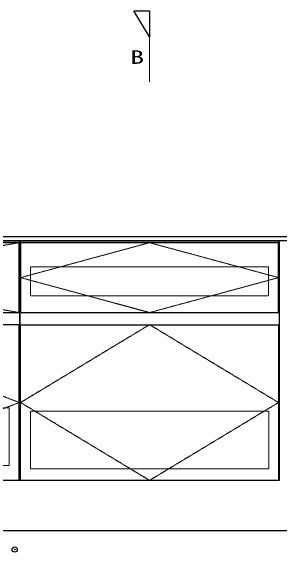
# Model space of a CAD drawing. Units: millimetres, scale not verified. Extents: x -9797 to 9797, y -4555 to 4555.
# Drawn here: x -6565 to -5789, y -1923 to -359 of the extents above; entities that cross this region are included whole.
import ezdxf
from ezdxf.enums import TextEntityAlignment as Align

# ---------------------------------------------------------------- set-up
doc = ezdxf.new("R2010")
doc.units = ezdxf.units.MM
doc.header["$LTSCALE"] = 30
doc.header["$PDMODE"] = 32
doc.header["$PDSIZE"] = 15
doc.linetypes.add('USER1', pattern=[0.375, 0.25, -0.125])
doc.linetypes.add('USER3', pattern=[2, 1.25, -0.25, 0.25, -0.25])
for name, color, linetype, lineweight in [('0-0_0', 7, 'Continuous', 25), ('0-1_細線ﾚｲﾔｰ', 91, 'Continuous', 5), ('0-3_DEFPOINTS', 7, 'Continuous', 25), ('0-5_KABE', 4, 'Continuous', 25), ('0-6_図面枠', 3, 'Continuous', 15)]:
    doc.layers.add(name, color=color, linetype=linetype, lineweight=lineweight)
doc.styles.add('ＭＳ ゴシック', font='')
doc.styles.get('ＭＳ ゴシック').set_extended_font_data('MS Gothic')

# ---------------------------------------------------------------- blocks, each defined once
blk = doc.blocks.new('A$C66068E6C')
at = {"layer": '0-0_0'}
for points in [[(0, 20760), (35100, 20760), (35100, 0), (0, 0)], [(60, 14550), (35040, 14550), (35040, 20610), (60, 20610)]]:
    blk.add_lwpolyline(points, close=True, dxfattribs=at)
blk.add_lwpolyline([(35040, 0), (35040, 13500), (60, 13500), (60, 0)], dxfattribs=at)
at = {"layer": '0-1_細線ﾚｲﾔｰ', "linetype": 'USER3', "lineweight": 9}
for p, q in [((35040, 20610), (60, 14550)), ((60, 20610), (35040, 14550))]:
    blk.add_line(p, q, dxfattribs=at)
blk.add_lwpolyline([(17550, 13500), (35040, 6750), (17550, 0), (60, 6750)], close=True, dxfattribs=at)
at = {"layer": '0-1_細線ﾚｲﾔｰ', "linetype": 'USER1', "lineweight": 9}
for points in [[(25500, 2100), (32490, 2100), (32490, 8550), (25500, 8550)], [(34170, 1290), (930, 1290), (930, 6300), (34170, 6300)]]:
    blk.add_lwpolyline(points, close=True, dxfattribs=at)
blk.add_lwpolyline([(32190, 2100), (32190, 8160), (25800, 8160), (25800, 2100)], dxfattribs=at)
blk = doc.blocks.new('A$C6604C9EE')
at = {"layer": '0-0_0'}
for points in [[(0, 0), (0, 20760), (22500, 20760), (22500, 0)], [(60, 14550), (22440, 14550), (22440, 20610), (60, 20610)], [(60, 0), (60, 13500), (22440, 13500), (22440, 0)]]:
    blk.add_lwpolyline(points, close=True, dxfattribs=at)
at = {"layer": '0-1_細線ﾚｲﾔｰ', "linetype": 'USER3', "lineweight": 9}
for points in [[(11250, 20610), (22440, 17580), (11250, 14550), (60, 17580)], [(11250, 13500), (22440, 6750), (11250, 0), (60, 6750)]]:
    blk.add_lwpolyline(points, close=True, dxfattribs=at)
at = {"layer": '0-1_細線ﾚｲﾔｰ', "linetype": 'USER1', "lineweight": 9}
for points in [[(915, 15990), (21585, 15990), (21585, 18510), (915, 18510)], [(930, 990), (21600, 990), (21600, 6000), (930, 6000)]]:
    blk.add_lwpolyline(points, close=True, dxfattribs=at)

msp = doc.modelspace()

# ---------------------------------------------------------------- linework, layer by layer
at = {"layer": '0-0_0'}
for points in [[(-6209.39, -358.89), (-6163.56, -358.89), (-6163.56, -433.89)], [(-5023.56, -1010.93), (-5023.56, -1023.93), (-7723.56, -1023.93), (-7723.56, -1010.93)]]:
    msp.add_lwpolyline(points, close=True, dxfattribs=at)
at = {"layer": '0-3_DEFPOINTS'}
msp.add_point((-6553.56, -1915.93), dxfattribs=at)
msp.add_point((-6553.56, -1915.93), dxfattribs=at)
at = {"layer": '0-5_KABE'}
msp.add_line((-7873.56, -1860.93), (-4873.56, -1860.93), dxfattribs=at)
at = {"layer": '0-6_図面枠', "color": 7}
msp.add_line((-6163.56, -358.89), (-6163.56, -564.44), dxfattribs=at)
msp.add_lwpolyline([(-6209.39, -358.89), (-6163.56, -358.89), (-6163.56, -433.89)], close=True, dxfattribs=at)

# ---------------------------------------------------------------- block references
at = {"layer": '0-0_0', "xscale": 0.03333333, "yscale": 0.03333333}
for name, p in [('A$C66068E6C', (-7708.56, -1715.93)), ('A$C6604C9EE', (-6538.56, -1715.93))]:
    msp.add_blockref(name, p, dxfattribs=at)

# ---------------------------------------------------------------- texts
at = {"layer": '0-6_図面枠', "style": 'ＭＳ ゴシック', "width": 1.5}
msp.add_text('B', height=38.98, dxfattribs=at).set_placement((-6219.09, -523.79), align=Align.BOTTOM_LEFT)

doc.saveas('drawing.dxf')
